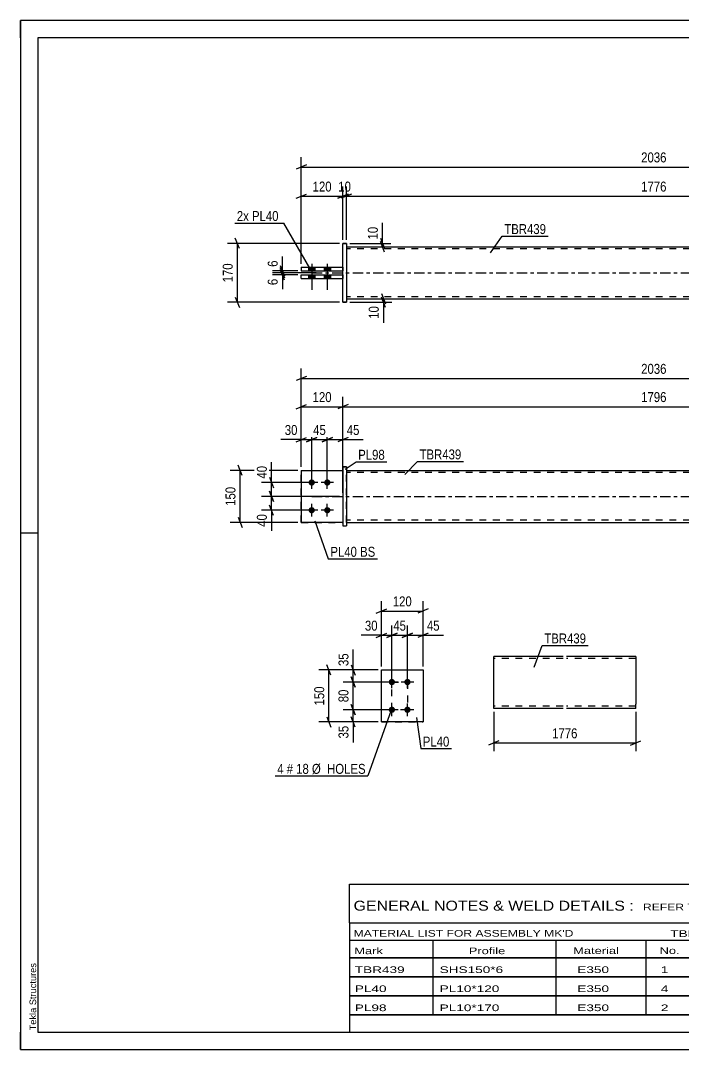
# Model space of a CAD drawing. Header units: millimetres. Extents: x 0 to 420, y 0 to 297.
# Drawn here: x 0 to 191.4, y 0 to 297 of the extents above; entities that cross this region are included whole.
import ezdxf

# ---------------------------------------------------------------- set-up
doc = ezdxf.new("R2010")
doc.units = ezdxf.units.MM
doc.linetypes.add('DXK_LINE_DOT2', pattern=[3.9198, 1.9599, -1.9599])
doc.linetypes.add('DXK_LINE_DOT3', pattern=[5.9187, 2.979, -0.9799, 0.9799, -0.9799])
doc.styles.add('Arial', font='ARIAL.TTF', dxfattribs={"height": 0.2})
doc.styles.add('Arial Narrow', font='ARIALN.TTF', dxfattribs={"height": 0.2})

# ---------------------------------------------------------------- blocks, each defined once
blk = doc.blocks.new('Unknown-580870514-1163')
at = {"color": 5, "linetype": 'Continuous'}
for p, q in [((420, 297), (0, 297)), ((0, 297), (0, 0)), ((0, 292), (0, 297)), ((415, 292), (5, 292)), ((5, 292), (5, 5)), ((5, 149), (0, 149)), ((0, 0), (0, 5)), ((5, 5), (415, 5)), ((0, 0), (420, 0))]:
    blk.add_line(p, q, dxfattribs=at)
at = {"color": 174, "linetype": 'Continuous', "style": 'Arial'}
blk.add_text('Tekla Structures', height=1.9102, rotation=90, dxfattribs=at).set_placement((4.5, 5.5))
blk = doc.blocks.new('Bolt-580870514-1794 - 1790')
at = {"linetype": 'Continuous'}
for points in [[(84.06, 164.55), (84.25, 164.53), (84.42, 164.48), (84.59, 164.38), (84.73, 164.26), (84.84, 164.1), (84.91, 163.93), (84.95, 163.75), (84.95, 163.56), (84.91, 163.38), (84.84, 163.2), (84.73, 163.05), (84.59, 162.93), (84.42, 162.83), (84.25, 162.77), (84.06, 162.75), (83.87, 162.77), (83.69, 162.83), (83.53, 162.93), (83.39, 163.05), (83.28, 163.2), (83.2, 163.38), (83.16, 163.56), (83.16, 163.75), (83.2, 163.93), (83.28, 164.1), (83.39, 164.26), (83.53, 164.38), (83.69, 164.48), (83.87, 164.53)], [(88.56, 164.55), (88.75, 164.53), (88.92, 164.48), (89.09, 164.38), (89.23, 164.26), (89.34, 164.1), (89.41, 163.93), (89.45, 163.75), (89.45, 163.56), (89.41, 163.38), (89.34, 163.2), (89.23, 163.05), (89.09, 162.93), (88.92, 162.83), (88.75, 162.77), (88.56, 162.75), (88.37, 162.77), (88.19, 162.83), (88.03, 162.93), (87.89, 163.05), (87.78, 163.2), (87.7, 163.38), (87.66, 163.56), (87.66, 163.75), (87.7, 163.93), (87.78, 164.1), (87.89, 164.26), (88.03, 164.38), (88.19, 164.48), (88.37, 164.53)], [(84.06, 156.55), (84.25, 156.53), (84.42, 156.48), (84.59, 156.38), (84.73, 156.26), (84.84, 156.1), (84.91, 155.93), (84.95, 155.75), (84.95, 155.56), (84.91, 155.38), (84.84, 155.2), (84.73, 155.05), (84.59, 154.93), (84.42, 154.83), (84.25, 154.77), (84.06, 154.75), (83.87, 154.77), (83.69, 154.83), (83.53, 154.93), (83.39, 155.05), (83.28, 155.2), (83.2, 155.38), (83.16, 155.56), (83.16, 155.75), (83.2, 155.93), (83.28, 156.1), (83.39, 156.26), (83.53, 156.38), (83.69, 156.48), (83.87, 156.53)], [(88.56, 156.55), (88.75, 156.53), (88.92, 156.48), (89.09, 156.38), (89.23, 156.26), (89.34, 156.1), (89.41, 155.93), (89.45, 155.75), (89.45, 155.56), (89.41, 155.38), (89.34, 155.2), (89.23, 155.05), (89.09, 154.93), (88.92, 154.83), (88.75, 154.77), (88.56, 154.75), (88.37, 154.77), (88.19, 154.83), (88.03, 154.93), (87.89, 155.05), (87.78, 155.2), (87.7, 155.38), (87.66, 155.56), (87.66, 155.75), (87.7, 155.93), (87.78, 156.1), (87.89, 156.26), (88.03, 156.38), (88.19, 156.48), (88.37, 156.53)]]:
    blk.add_hatch(color=1, dxfattribs=at).paths.add_polyline_path(points)
at = {"color": 1, "linetype": 'Continuous'}
for p, q in [((85.86, 163.65), (82.26, 163.65)), ((84.06, 161.85), (84.06, 165.45)), ((90.36, 163.65), (86.76, 163.65)), ((88.56, 161.85), (88.56, 165.45)), ((84.06, 153.85), (84.06, 157.45)), ((88.56, 153.85), (88.56, 157.45)), ((85.86, 155.65), (82.26, 155.65)), ((90.36, 155.65), (86.76, 155.65))]:
    blk.add_line(p, q, dxfattribs=at)
blk = doc.blocks.new('Part-580870514-1814 - 1790')
at = {"color": 7, "linetype": 'DXK_LINE_DOT2'}
for p, q in [((81.06, 167.15), (93.06, 167.15)), ((81.06, 167.15), (93.06, 167.15)), ((81.06, 152.15), (81.06, 167.15)), ((93.06, 167.15), (93.06, 167.15)), ((93.06, 167.15), (93.06, 152.15)), ((81.06, 152.15), (93.06, 152.15)), ((93.06, 152.15), (81.06, 152.15)), ((81.06, 152.15), (81.06, 152.15))]:
    blk.add_line(p, q, dxfattribs=at)
blk = doc.blocks.new('Part-580870514-1819 - 1790')
at = {"color": 2, "linetype": 'Continuous'}
for p, q in [((81.06, 167.15), (93.06, 167.15)), ((81.06, 167.15), (81.06, 152.15)), ((93.06, 152.15), (81.06, 152.15)), ((81.06, 152.15), (81.06, 152.15))]:
    blk.add_line(p, q, dxfattribs=at)
at = {"color": 7, "linetype": 'DXK_LINE_DOT2'}
for p, q in [((81.06, 167.15), (93.06, 167.15)), ((93.06, 167.15), (93.06, 167.15)), ((93.06, 167.15), (93.06, 152.15)), ((81.06, 152.15), (93.06, 152.15))]:
    blk.add_line(p, q, dxfattribs=at)
blk = doc.blocks.new('Part-580870514-1824 - 1790')
at = {"color": 2, "linetype": 'Continuous'}
for p, q in [((93.06, 168.15), (94.06, 168.15)), ((94.06, 168.15), (93.06, 168.15)), ((93.06, 168.15), (93.06, 151.15)), ((94.06, 168.15), (94.06, 151.15)), ((93.06, 151.15), (94.06, 151.15))]:
    blk.add_line(p, q, dxfattribs=at)
at = {"color": 7, "linetype": 'DXK_LINE_DOT2'}
for p, q in [((93.06, 168.15), (93.06, 168.15)), ((93.06, 168.15), (93.06, 168.15)), ((94.06, 168.15), (94.06, 168.15)), ((93.06, 151.15), (94.06, 151.15))]:
    blk.add_line(p, q, dxfattribs=at)
blk = doc.blocks.new('Part-580870514-1829 - 1790')
at = {"color": 2, "linetype": 'Continuous'}
for p, q in [((94.06, 167.15), (271.62, 167.15)), ((94.06, 152.15), (271.62, 152.15))]:
    blk.add_line(p, q, dxfattribs=at)
at = {"color": 7, "linetype": 'DXK_LINE_DOT2'}
for p, q in [((94.06, 152.15), (94.06, 167.15)), ((271.62, 166.55), (94.06, 166.55)), ((271.62, 167.15), (271.62, 152.15)), ((271.62, 152.75), (94.06, 152.75))]:
    blk.add_line(p, q, dxfattribs=at)
at = {"color": 7, "linetype": 'DXK_LINE_DOT3'}
blk.add_line((84.06, 159.65), (281.62, 159.65), dxfattribs=at)
blk = doc.blocks.new('Part-580870514-2096 - 2082')
at = {"color": 2, "linetype": 'Continuous'}
for p, q in [((94.06, 232.69), (93.06, 232.69)), ((93.06, 232.69), (94.06, 232.69)), ((93.06, 215.69), (93.06, 232.69)), ((94.06, 232.69), (94.06, 215.69)), ((94.06, 215.69), (93.06, 215.69))]:
    blk.add_line(p, q, dxfattribs=at)
at = {"color": 7, "linetype": 'DXK_LINE_DOT2'}
for p, q in [((93.06, 232.69), (93.06, 232.69)), ((93.06, 232.69), (93.06, 232.69)), ((94.06, 232.69), (94.06, 232.69)), ((94.06, 232.69), (94.06, 232.69)), ((93.06, 215.69), (94.06, 215.69)), ((93.06, 215.69), (93.06, 215.69))]:
    blk.add_line(p, q, dxfattribs=at)
blk = doc.blocks.new('Bolt-580870514-2089 - 2082')
at = {"linetype": 'Continuous'}
for points in [[(83.16, 224.79), (84.96, 224.79), (84.96, 225.79), (83.16, 225.79)], [(83.16, 224.79), (84.96, 224.79), (84.96, 225.79), (83.16, 225.79)], [(87.66, 224.79), (89.46, 224.79), (89.46, 225.79), (87.66, 225.79)], [(87.66, 224.79), (89.46, 224.79), (89.46, 225.79), (87.66, 225.79)], [(83.16, 222.59), (84.96, 222.59), (84.96, 223.59), (83.16, 223.59)], [(83.16, 222.59), (84.96, 222.59), (84.96, 223.59), (83.16, 223.59)], [(87.66, 222.59), (89.46, 222.59), (89.46, 223.59), (87.66, 223.59)], [(87.66, 222.59), (89.46, 222.59), (89.46, 223.59), (87.66, 223.59)]]:
    blk.add_hatch(color=1, dxfattribs=at).paths.add_polyline_path(points)
at = {"color": 1, "linetype": 'Continuous'}
for p, q in [((83.16, 225.79), (83.16, 224.79)), ((83.16, 225.79), (83.16, 224.79)), ((84.06, 226.79), (84.06, 219.29)), ((84.06, 226.79), (84.06, 219.29)), ((84.96, 225.79), (84.96, 224.79)), ((84.96, 225.79), (84.96, 224.79)), ((87.66, 225.79), (87.66, 224.79)), ((87.66, 225.79), (87.66, 224.79)), ((88.56, 226.79), (88.56, 219.29)), ((88.56, 226.79), (88.56, 219.29)), ((89.46, 225.79), (89.46, 224.79)), ((89.46, 225.79), (89.46, 224.79)), ((83.16, 223.59), (83.16, 222.59)), ((83.16, 223.59), (83.16, 222.59)), ((84.96, 223.59), (84.96, 222.59)), ((84.96, 223.59), (84.96, 222.59)), ((87.66, 223.59), (87.66, 222.59)), ((87.66, 223.59), (87.66, 222.59)), ((89.46, 223.59), (89.46, 222.59)), ((89.46, 223.59), (89.46, 222.59))]:
    blk.add_line(p, q, dxfattribs=at)
blk = doc.blocks.new('Part-580870514-2106 - 2082')
at = {"color": 2, "linetype": 'Continuous'}
for p, q in [((81.06, 225.79), (93.06, 225.79)), ((81.06, 225.79), (93.06, 225.79)), ((81.06, 225.79), (81.06, 224.79)), ((81.06, 224.79), (93.06, 224.79))]:
    blk.add_line(p, q, dxfattribs=at)
at = {"color": 7, "linetype": 'DXK_LINE_DOT2'}
for p, q in [((81.06, 225.79), (81.06, 225.79)), ((81.06, 225.79), (81.06, 225.79)), ((93.06, 225.79), (93.06, 224.79)), ((81.06, 224.79), (93.06, 224.79))]:
    blk.add_line(p, q, dxfattribs=at)
blk = doc.blocks.new('Part-580870514-2095 - 2082')
at = {"color": 2, "linetype": 'Continuous'}
for p, q in [((94.06, 231.69), (271.62, 231.69)), ((94.06, 216.69), (271.62, 216.69))]:
    blk.add_line(p, q, dxfattribs=at)
at = {"color": 7, "linetype": 'DXK_LINE_DOT2'}
for p, q in [((94.06, 231.69), (94.06, 216.69)), ((271.62, 231.69), (271.62, 216.69)), ((271.62, 231.09), (94.06, 231.09)), ((271.62, 217.29), (94.06, 217.29))]:
    blk.add_line(p, q, dxfattribs=at)
at = {"color": 7, "linetype": 'DXK_LINE_DOT3'}
blk.add_line((84.06, 224.19), (281.62, 224.19), dxfattribs=at)
blk = doc.blocks.new('Part-580870514-2101 - 2082')
at = {"color": 2, "linetype": 'Continuous'}
for p, q in [((81.06, 223.59), (93.06, 223.59)), ((81.06, 223.59), (93.06, 223.59)), ((81.06, 222.59), (81.06, 223.59)), ((81.06, 222.59), (93.06, 222.59))]:
    blk.add_line(p, q, dxfattribs=at)
at = {"color": 7, "linetype": 'DXK_LINE_DOT2'}
for p, q in [((81.06, 223.59), (81.06, 223.59)), ((81.06, 223.59), (81.06, 223.59)), ((93.06, 223.59), (93.06, 222.59)), ((81.06, 222.59), (93.06, 222.59))]:
    blk.add_line(p, q, dxfattribs=at)
blk = doc.blocks.new('Part-580870514-1458 - 1409')
at = {"color": 2, "linetype": 'Continuous'}
for p, q in [((104.2, 109.55), (116.2, 109.55)), ((104.2, 94.55), (104.2, 109.55)), ((116.2, 109.55), (116.2, 109.55)), ((116.2, 109.55), (116.2, 94.55)), ((116.2, 94.55), (104.2, 94.55)), ((104.2, 94.55), (104.2, 94.55))]:
    blk.add_line(p, q, dxfattribs=at)
at = {"color": 7, "linetype": 'DXK_LINE_DOT2'}
for p, q in [((104.2, 109.55), (116.2, 109.55)), ((104.2, 94.55), (116.2, 94.55)), ((104.2, 94.55), (104.2, 94.55))]:
    blk.add_line(p, q, dxfattribs=at)
blk = doc.blocks.new('Bolt-580870514-1443 - 1409')
at = {"linetype": 'Continuous'}
for points in [[(107.2, 105.15), (107.01, 105.17), (106.83, 105.22), (106.67, 105.32), (106.53, 105.44), (106.42, 105.6), (106.34, 105.77), (106.3, 105.95), (106.3, 106.14), (106.34, 106.32), (106.42, 106.5), (106.53, 106.65), (106.67, 106.77), (106.83, 106.87), (107.01, 106.93), (107.2, 106.95), (107.39, 106.93), (107.57, 106.87), (107.73, 106.77), (107.87, 106.65), (107.98, 106.5), (108.06, 106.32), (108.1, 106.14), (108.1, 105.95), (108.06, 105.77), (107.98, 105.6), (107.87, 105.44), (107.73, 105.32), (107.57, 105.22), (107.39, 105.17)], [(111.7, 105.15), (111.51, 105.17), (111.33, 105.22), (111.17, 105.32), (111.03, 105.44), (110.92, 105.6), (110.84, 105.77), (110.8, 105.95), (110.8, 106.14), (110.84, 106.32), (110.92, 106.5), (111.03, 106.65), (111.17, 106.77), (111.33, 106.87), (111.51, 106.93), (111.7, 106.95), (111.89, 106.93), (112.07, 106.87), (112.23, 106.77), (112.37, 106.65), (112.48, 106.5), (112.56, 106.32), (112.6, 106.14), (112.6, 105.95), (112.56, 105.77), (112.48, 105.6), (112.37, 105.44), (112.23, 105.32), (112.07, 105.22), (111.89, 105.17)], [(107.2, 97.15), (107.01, 97.17), (106.83, 97.22), (106.67, 97.32), (106.53, 97.44), (106.42, 97.6), (106.34, 97.77), (106.3, 97.95), (106.3, 98.14), (106.34, 98.32), (106.42, 98.5), (106.53, 98.65), (106.67, 98.77), (106.83, 98.87), (107.01, 98.93), (107.2, 98.95), (107.39, 98.93), (107.57, 98.87), (107.73, 98.77), (107.87, 98.65), (107.98, 98.5), (108.06, 98.32), (108.1, 98.14), (108.1, 97.95), (108.06, 97.77), (107.98, 97.6), (107.87, 97.44), (107.73, 97.32), (107.57, 97.22), (107.39, 97.17)], [(111.7, 97.15), (111.51, 97.17), (111.33, 97.22), (111.17, 97.32), (111.03, 97.44), (110.92, 97.6), (110.84, 97.77), (110.8, 97.95), (110.8, 98.14), (110.84, 98.32), (110.92, 98.5), (111.03, 98.65), (111.17, 98.77), (111.33, 98.87), (111.51, 98.93), (111.7, 98.95), (111.89, 98.93), (112.07, 98.87), (112.23, 98.77), (112.37, 98.65), (112.48, 98.5), (112.56, 98.32), (112.6, 98.14), (112.6, 97.95), (112.56, 97.77), (112.48, 97.6), (112.37, 97.44), (112.23, 97.32), (112.07, 97.22), (111.89, 97.17)]]:
    blk.add_hatch(color=1, dxfattribs=at).paths.add_polyline_path(points)
at = {"color": 1, "linetype": 'Continuous'}
for p, q in [((107.2, 104.25), (107.2, 107.85)), ((111.7, 104.25), (111.7, 107.85)), ((109, 106.05), (105.4, 106.05)), ((113.5, 106.05), (109.9, 106.05)), ((109, 98.05), (105.4, 98.05)), ((107.2, 96.25), (107.2, 99.85)), ((113.5, 98.05), (109.9, 98.05)), ((111.7, 96.25), (111.7, 99.85))]:
    blk.add_line(p, q, dxfattribs=at)
blk = doc.blocks.new('Part-580870514-1274 - 1255')
at = {"color": 2, "linetype": 'Continuous'}
for p, q in [((156.62, 113.46), (136.62, 113.46)), ((136.62, 98.55), (136.62, 113.46)), ((177.62, 113.46), (157.62, 113.46)), ((177.62, 113.46), (177.62, 99.66)), ((136.62, 98.46), (136.62, 98.55)), ((156.62, 98.46), (136.62, 98.46)), ((177.62, 98.46), (157.62, 98.46)), ((177.62, 98.46), (177.62, 99.66))]:
    blk.add_line(p, q, dxfattribs=at)
at = {"color": 7, "linetype": 'DXK_LINE_DOT2'}
for p, q in [((156.62, 112.86), (136.62, 112.86)), ((177.62, 112.86), (157.62, 112.86)), ((177.62, 112.86), (177.62, 112.81)), ((177.62, 112.81), (177.62, 112.86)), ((177.62, 112.72), (177.62, 112.81)), ((177.62, 112.81), (177.62, 112.72)), ((136.62, 99.06), (136.62, 99.1)), ((156.62, 99.06), (136.62, 99.06)), ((177.62, 99.06), (157.62, 99.06)), ((177.62, 99.1), (177.62, 99.43)), ((177.62, 99.06), (177.62, 99.1))]:
    blk.add_line(p, q, dxfattribs=at)
blk = doc.blocks.new('Rectangle-580870514-1567 - 1409')
at = {"color": 1, "linetype": 'DXK_LINE_DOT2'}
blk.add_lwpolyline([(107.2, 106.05), (111.7, 106.05), (111.7, 98.05), (107.2, 98.05), (107.2, 106.05)], close=True, dxfattribs=at)
blk = doc.blocks.new('StraightDimension-580870514-2042 - 1790')
at = {"color": 7, "linetype": 'Continuous'}
for p, q in [((71.84, 161.15), (73.04, 158.15)), ((92.06, 159.65), (69.59, 159.65)), ((72.44, 155.65), (72.44, 159.65)), ((83.06, 155.65), (69.59, 155.65)), ((73.04, 154.15), (71.84, 157.15))]:
    blk.add_line(p, q, dxfattribs=at)
at = {"color": 0}
blk.add_wipeout([(71.69, 155.13), (67.49, 155.13), (67.49, 150.27), (71.69, 150.27)], dxfattribs=at)
at = {"color": 7, "linetype": 'Continuous'}
blk.add_line((72.44, 155.65), (72.44, 149.75), dxfattribs=at)
blk.add_line((72.44, 155.65), (72.44, 149.75), dxfattribs=at)
at = {"color": 3, "style": 'Arial Narrow'}
blk.add_text('40', height=2.863, rotation=90.0002, dxfattribs=at).set_placement((71.09, 150.87))
blk = doc.blocks.new('StraightDimension-580870514-1996 - 1790')
at = {"color": 7, "linetype": 'Continuous'}
for p, q in [((81.06, 168.15), (81.06, 178.88)), ((84.06, 164.65), (84.06, 178.88)), ((79.56, 175.43), (82.56, 176.63)), ((81.06, 176.03), (84.06, 176.03)), ((85.56, 176.63), (82.56, 175.43))]:
    blk.add_line(p, q, dxfattribs=at)
at = {"color": 0}
blk.add_wipeout([(80.53, 176.78), (80.53, 180.98), (75.68, 180.98), (75.68, 176.78)], dxfattribs=at)
at = {"color": 7, "linetype": 'Continuous'}
blk.add_line((81.06, 176.03), (75.15, 176.03), dxfattribs=at)
blk.add_line((81.06, 176.03), (75.15, 176.03), dxfattribs=at)
at = {"color": 3, "style": 'Arial Narrow'}
blk.add_text('30', height=2.863, dxfattribs=at).set_placement((76.28, 177.38))
blk = doc.blocks.new('StraightDimension-580870514-1878 - 1790')
at = {"color": 7, "linetype": 'Continuous'}
for p, q in [((81.06, 168.15), (81.06, 196.53)), ((284.62, 168.15), (284.62, 196.53)), ((82.56, 194.28), (79.56, 193.08)), ((81.06, 193.68), (284.62, 193.68)), ((283.12, 193.08), (286.12, 194.28))]:
    blk.add_line(p, q, dxfattribs=at)
at = {"color": 0}
blk.add_wipeout([(187.1, 194.43), (187.1, 198.63), (178.58, 198.63), (178.58, 194.43)], dxfattribs=at)
at = {"color": 3, "style": 'Arial Narrow'}
blk.add_text('2036', height=2.863, dxfattribs=at).set_placement((179.18, 195.03))
blk = doc.blocks.new('StraightDimension-580870514-1936 - 1790')
at = {"color": 7, "linetype": 'Continuous'}
for p, q in [((93.06, 160.65), (93.06, 188.38)), ((272.62, 168.15), (272.62, 188.38)), ((94.56, 186.13), (91.56, 184.93)), ((93.06, 185.53), (272.62, 185.53)), ((271.12, 184.93), (274.12, 186.13))]:
    blk.add_line(p, q, dxfattribs=at)
at = {"color": 0}
blk.add_wipeout([(187.1, 186.28), (187.1, 190.48), (178.58, 190.48), (178.58, 186.28)], dxfattribs=at)
at = {"color": 3, "style": 'Arial Narrow'}
blk.add_text('1796', height=2.863, dxfattribs=at).set_placement((179.18, 186.88))
blk = doc.blocks.new('StraightDimension-580870514-1951 - 1790')
at = {"color": 7, "linetype": 'Continuous'}
for p, q in [((81.06, 168.15), (81.06, 188.38)), ((93.06, 160.65), (93.06, 188.38)), ((79.56, 184.93), (82.56, 186.13)), ((81.06, 185.53), (93.06, 185.53)), ((94.56, 186.13), (91.56, 184.93))]:
    blk.add_line(p, q, dxfattribs=at)
at = {"color": 0}
blk.add_wipeout([(90.4, 186.28), (90.4, 190.48), (83.72, 190.48), (83.72, 186.28)], dxfattribs=at)
at = {"color": 3, "style": 'Arial Narrow'}
blk.add_text('120', height=2.863, dxfattribs=at).set_placement((84.32, 186.88))
blk = doc.blocks.new('StraightDimension-580870514-1967 - 1790')
at = {"color": 7, "linetype": 'Continuous'}
for p, q in [((88.56, 164.65), (88.56, 178.88)), ((93.06, 168.15), (93.06, 178.88)), ((87.06, 175.43), (90.06, 176.63)), ((88.56, 176.03), (93.06, 176.03)), ((94.56, 176.63), (91.56, 175.43))]:
    blk.add_line(p, q, dxfattribs=at)
at = {"color": 0}
blk.add_wipeout([(98.44, 176.78), (98.44, 180.98), (93.58, 180.98), (93.58, 176.78)], dxfattribs=at)
at = {"color": 7, "linetype": 'Continuous'}
blk.add_line((93.06, 176.03), (98.96, 176.03), dxfattribs=at)
blk.add_line((93.06, 176.03), (98.96, 176.03), dxfattribs=at)
at = {"color": 3, "style": 'Arial Narrow'}
blk.add_text('45', height=2.863, dxfattribs=at).set_placement((94.18, 177.38))
blk = doc.blocks.new('StraightDimension-580870514-1983 - 1790')
at = {"color": 7, "linetype": 'Continuous'}
for p, q in [((84.06, 164.65), (84.06, 178.88)), ((88.56, 164.65), (88.56, 178.88)), ((82.56, 175.43), (85.56, 176.63)), ((84.06, 176.03), (88.56, 176.03)), ((90.06, 176.63), (87.06, 175.43))]:
    blk.add_line(p, q, dxfattribs=at)
at = {"color": 0}
blk.add_wipeout([(88.74, 176.78), (88.74, 180.98), (83.88, 180.98), (83.88, 176.78)], dxfattribs=at)
at = {"color": 3, "style": 'Arial Narrow'}
blk.add_text('45', height=2.863, dxfattribs=at).set_placement((84.48, 177.38))
blk = doc.blocks.new('StraightDimension-580870514-2013 - 1790')
at = {"color": 7, "linetype": 'Continuous'}
for p, q in [((80.06, 167.15), (60.53, 167.15)), ((63.98, 165.65), (62.78, 168.65)), ((63.38, 152.15), (63.38, 167.15)), ((80.06, 152.15), (60.53, 152.15)), ((62.78, 153.65), (63.98, 150.65))]:
    blk.add_line(p, q, dxfattribs=at)
at = {"color": 0}
blk.add_wipeout([(62.63, 163), (58.43, 163), (58.43, 156.31), (62.63, 156.31)], dxfattribs=at)
at = {"color": 3, "style": 'Arial Narrow'}
blk.add_text('150', height=2.863, rotation=90.0002, dxfattribs=at).set_placement((62.03, 156.91))
blk = doc.blocks.new('StraightDimension-580870514-2033 - 1790')
at = {"color": 7, "linetype": 'Continuous'}
for p, q in [((83.06, 163.65), (69.59, 163.65)), ((71.84, 165.15), (73.04, 162.15)), ((72.44, 159.65), (72.44, 163.65)), ((73.04, 158.15), (71.84, 161.15)), ((92.06, 159.65), (69.59, 159.65))]:
    blk.add_line(p, q, dxfattribs=at)
at = {"color": 0}
blk.add_wipeout([(71.69, 169.04), (67.49, 169.04), (67.49, 164.18), (71.69, 164.18)], dxfattribs=at)
at = {"color": 7, "linetype": 'Continuous'}
blk.add_line((72.44, 163.65), (72.44, 169.56), dxfattribs=at)
blk.add_line((72.44, 163.65), (72.44, 169.56), dxfattribs=at)
at = {"color": 3, "style": 'Arial Narrow'}
blk.add_text('40', height=2.863, rotation=90.0002, dxfattribs=at).set_placement((71.09, 164.78))
blk = doc.blocks.new('StraightDimension-580870514-2153 - 2082')
at = {"color": 7, "linetype": 'Continuous'}
for p, q in [((91.56, 245.7), (94.56, 246.9)), ((95.56, 246.9), (92.56, 245.7)), ((93.06, 233.69), (93.06, 249.15)), ((94.06, 233.69), (94.06, 249.15)), ((93.06, 246.3), (94.06, 246.3))]:
    blk.add_line(p, q, dxfattribs=at)
at = {"color": 0}
blk.add_wipeout([(95.99, 247.05), (95.99, 251.25), (91.13, 251.25), (91.13, 247.05)], dxfattribs=at)
at = {"color": 3, "style": 'Arial Narrow'}
blk.add_text('10', height=2.863, dxfattribs=at).set_placement((91.73, 247.65))
blk = doc.blocks.new('StraightDimension-580870514-2142 - 2082')
at = {"color": 7, "linetype": 'Continuous'}
for p, q in [((81.06, 226.79), (81.06, 257.56)), ((284.62, 226.79), (284.62, 257.56)), ((82.56, 255.31), (79.56, 254.11)), ((81.06, 254.71), (284.62, 254.71)), ((283.12, 254.11), (286.12, 255.31))]:
    blk.add_line(p, q, dxfattribs=at)
at = {"color": 0}
blk.add_wipeout([(187.1, 255.46), (187.1, 259.66), (178.58, 259.66), (178.58, 255.46)], dxfattribs=at)
at = {"color": 3, "style": 'Arial Narrow'}
blk.add_text('2036', height=2.863, dxfattribs=at).set_placement((179.18, 256.06))
blk = doc.blocks.new('StraightDimension-580870514-2183 - 2082')
at = {"color": 7, "linetype": 'Continuous'}
for p, q in [((79.56, 245.7), (82.56, 246.9)), ((81.06, 226.79), (81.06, 249.15)), ((94.56, 246.9), (91.56, 245.7)), ((93.06, 233.69), (93.06, 249.15)), ((81.06, 246.3), (93.06, 246.3))]:
    blk.add_line(p, q, dxfattribs=at)
at = {"color": 0}
blk.add_wipeout([(90.4, 247.05), (90.4, 251.25), (83.72, 251.25), (83.72, 247.05)], dxfattribs=at)
at = {"color": 3, "style": 'Arial Narrow'}
blk.add_text('120', height=2.863, dxfattribs=at).set_placement((84.32, 247.65))
blk = doc.blocks.new('StraightDimension-580870514-2163 - 2082')
at = {"color": 7, "linetype": 'Continuous'}
for p, q in [((95.56, 246.9), (92.56, 245.7)), ((94.06, 233.69), (94.06, 249.15)), ((270.12, 245.7), (273.12, 246.9)), ((271.62, 233.69), (271.62, 249.15)), ((94.06, 246.3), (271.62, 246.3))]:
    blk.add_line(p, q, dxfattribs=at)
at = {"color": 0}
blk.add_wipeout([(187.1, 247.05), (187.1, 251.25), (178.58, 251.25), (178.58, 247.05)], dxfattribs=at)
at = {"color": 3, "style": 'Arial Narrow'}
blk.add_text('1776', height=2.863, dxfattribs=at).set_placement((179.18, 247.65))
blk = doc.blocks.new('StraightDimension-580870514-2204 - 2082')
at = {"color": 7, "linetype": 'Continuous'}
for p, q in [((104.16, 218.19), (105.36, 215.19)), ((105.36, 214.19), (104.16, 217.19)), ((95.06, 216.69), (107.16, 216.69)), ((95.06, 215.69), (107.16, 215.69)), ((104.76, 215.69), (104.76, 216.69))]:
    blk.add_line(p, q, dxfattribs=at)
at = {"color": 0}
blk.add_wipeout([(104.01, 215.16), (99.81, 215.16), (99.81, 210.31), (104.01, 210.31)], dxfattribs=at)
at = {"color": 7, "linetype": 'Continuous'}
blk.add_line((104.76, 215.69), (104.76, 209.78), dxfattribs=at)
blk.add_line((104.76, 215.69), (104.76, 209.78), dxfattribs=at)
at = {"color": 3, "style": 'Arial Narrow'}
blk.add_text('10', height=2.863, rotation=90.0002, dxfattribs=at).set_placement((103.41, 210.91))
blk = doc.blocks.new('StraightDimension-580870514-2214 - 2082')
at = {"color": 7, "linetype": 'Continuous'}
for p, q in [((95.06, 232.69), (106.88, 232.69)), ((95.06, 231.69), (106.88, 231.69)), ((103.88, 234.19), (105.08, 231.19)), ((105.08, 230.19), (103.88, 233.19)), ((104.48, 231.69), (104.48, 232.69))]:
    blk.add_line(p, q, dxfattribs=at)
at = {"color": 0}
blk.add_wipeout([(103.73, 238.07), (99.53, 238.07), (99.53, 233.21), (103.73, 233.21)], dxfattribs=at)
at = {"color": 7, "linetype": 'Continuous'}
blk.add_line((104.48, 232.69), (104.48, 238.59), dxfattribs=at)
blk.add_line((104.48, 232.69), (104.48, 238.59), dxfattribs=at)
at = {"color": 3, "style": 'Arial Narrow'}
blk.add_text('10', height=2.863, rotation=90.0002, dxfattribs=at).set_placement((103.13, 233.81))
blk = doc.blocks.new('StraightDimension-580870514-2243 - 2082')
at = {"color": 7, "linetype": 'Continuous'}
for p, q in [((92.06, 232.69), (59.74, 232.69)), ((63.19, 231.19), (61.99, 234.19)), ((62.59, 215.69), (62.59, 232.69)), ((61.99, 217.19), (63.19, 214.19)), ((92.06, 215.69), (59.74, 215.69))]:
    blk.add_line(p, q, dxfattribs=at)
at = {"color": 0}
blk.add_wipeout([(61.84, 227.53), (57.64, 227.53), (57.64, 220.84), (61.84, 220.84)], dxfattribs=at)
at = {"color": 3, "style": 'Arial Narrow'}
blk.add_text('170', height=2.863, rotation=90.0002, dxfattribs=at).set_placement((61.24, 221.44))
blk = doc.blocks.new('StraightDimension-580870514-2254 - 2082')
at = {"color": 7, "linetype": 'Continuous'}
for p, q in [((74.98, 226.29), (76.18, 223.29)), ((80.06, 224.79), (72.73, 224.79)), ((85.31, 224.19), (72.73, 224.19)), ((76.18, 222.69), (74.98, 225.69)), ((75.58, 224.19), (75.58, 224.79))]:
    blk.add_line(p, q, dxfattribs=at)
at = {"color": 0}
blk.add_wipeout([(74.83, 228.34), (70.63, 228.34), (70.63, 225.31), (74.83, 225.31)], dxfattribs=at)
at = {"color": 7, "linetype": 'Continuous'}
blk.add_line((75.58, 224.79), (75.58, 228.87), dxfattribs=at)
blk.add_line((75.58, 224.79), (75.58, 228.87), dxfattribs=at)
at = {"color": 3, "style": 'Arial Narrow'}
blk.add_text('6', height=2.86, rotation=90.0002, dxfattribs=at).set_placement((74.23, 225.91))
blk = doc.blocks.new('StraightDimension-580870514-2264 - 2082')
at = {"color": 7, "linetype": 'Continuous'}
for p, q in [((85.31, 224.19), (72.73, 224.19)), ((80.06, 223.59), (72.73, 223.59)), ((74.98, 225.69), (76.18, 222.69)), ((76.18, 222.09), (74.98, 225.09)), ((75.58, 223.59), (75.58, 224.19))]:
    blk.add_line(p, q, dxfattribs=at)
at = {"color": 0}
blk.add_wipeout([(74.83, 223.06), (70.63, 223.06), (70.63, 220.03), (74.83, 220.03)], dxfattribs=at)
at = {"color": 7, "linetype": 'Continuous'}
blk.add_line((75.58, 223.59), (75.58, 219.51), dxfattribs=at)
blk.add_line((75.58, 223.59), (75.58, 219.51), dxfattribs=at)
at = {"color": 3, "style": 'Arial Narrow'}
blk.add_text('6', height=2.86, rotation=90.0002, dxfattribs=at).set_placement((74.23, 220.63))
blk = doc.blocks.new('StraightDimension-580870514-1490 - 1409')
at = {"color": 7, "linetype": 'Continuous'}
for p, q in [((107.2, 107.05), (107.2, 122.4)), ((111.7, 107.05), (111.7, 122.4)), ((105.7, 118.95), (108.7, 120.15)), ((107.2, 119.55), (111.7, 119.55)), ((113.2, 120.15), (110.2, 118.95))]:
    blk.add_line(p, q, dxfattribs=at)
at = {"color": 0}
blk.add_wipeout([(111.88, 120.3), (111.88, 124.5), (107.02, 124.5), (107.02, 120.3)], dxfattribs=at)
at = {"color": 3, "style": 'Arial Narrow'}
blk.add_text('45', height=2.863, dxfattribs=at).set_placement((107.62, 120.9))
blk = doc.blocks.new('StraightDimension-580870514-1514 - 1409')
at = {"color": 7, "linetype": 'Continuous'}
for p, q in [((89.61, 108.05), (88.41, 111.05)), ((103.2, 109.55), (86.16, 109.55)), ((89.01, 94.55), (89.01, 109.55)), ((88.41, 96.05), (89.61, 93.05)), ((103.2, 94.55), (86.16, 94.55))]:
    blk.add_line(p, q, dxfattribs=at)
at = {"color": 0}
blk.add_wipeout([(88.26, 105.39), (84.06, 105.39), (84.06, 98.7), (88.26, 98.7)], dxfattribs=at)
at = {"color": 3, "style": 'Arial Narrow'}
blk.add_text('150', height=2.863, rotation=90.0002, dxfattribs=at).set_placement((87.66, 99.3))
blk = doc.blocks.new('StraightDimension-580870514-1460 - 1409')
at = {"color": 7, "linetype": 'Continuous'}
for p, q in [((104.2, 110.55), (104.2, 129.4)), ((116.2, 110.55), (116.2, 129.4)), ((102.7, 125.95), (105.7, 127.15)), ((104.2, 126.55), (116.2, 126.55)), ((117.7, 127.15), (114.7, 125.95))]:
    blk.add_line(p, q, dxfattribs=at)
at = {"color": 0}
blk.add_wipeout([(113.54, 127.3), (113.54, 131.5), (106.86, 131.5), (106.86, 127.3)], dxfattribs=at)
at = {"color": 3, "style": 'Arial Narrow'}
blk.add_text('120', height=2.863, dxfattribs=at).set_placement((107.46, 127.9))
blk = doc.blocks.new('StraightDimension-580870514-1477 - 1409')
at = {"color": 7, "linetype": 'Continuous'}
for p, q in [((111.7, 107.05), (111.7, 122.4)), ((116.2, 110.55), (116.2, 122.4)), ((110.2, 118.95), (113.2, 120.15)), ((111.7, 119.55), (116.2, 119.55)), ((117.7, 120.15), (114.7, 118.95))]:
    blk.add_line(p, q, dxfattribs=at)
at = {"color": 0}
blk.add_wipeout([(121.58, 120.3), (121.58, 124.5), (116.72, 124.5), (116.72, 120.3)], dxfattribs=at)
at = {"color": 7, "linetype": 'Continuous'}
blk.add_line((116.2, 119.55), (122.11, 119.55), dxfattribs=at)
blk.add_line((116.2, 119.55), (122.11, 119.55), dxfattribs=at)
at = {"color": 3, "style": 'Arial Narrow'}
blk.add_text('45', height=2.863, dxfattribs=at).set_placement((117.32, 120.9))
blk = doc.blocks.new('StraightDimension-580870514-1500 - 1409')
at = {"color": 7, "linetype": 'Continuous'}
for p, q in [((104.2, 110.55), (104.2, 122.4)), ((107.2, 107.05), (107.2, 122.4)), ((102.7, 118.95), (105.7, 120.15)), ((104.2, 119.55), (107.2, 119.55)), ((108.7, 120.15), (105.7, 118.95))]:
    blk.add_line(p, q, dxfattribs=at)
at = {"color": 0}
blk.add_wipeout([(103.67, 120.3), (103.67, 124.5), (98.82, 124.5), (98.82, 120.3)], dxfattribs=at)
at = {"color": 7, "linetype": 'Continuous'}
blk.add_line((104.2, 119.55), (98.29, 119.55), dxfattribs=at)
blk.add_line((104.2, 119.55), (98.29, 119.55), dxfattribs=at)
at = {"color": 3, "style": 'Arial Narrow'}
blk.add_text('30', height=2.863, dxfattribs=at).set_placement((99.42, 120.9))
blk = doc.blocks.new('StraightDimension-580870514-1531 - 1409')
at = {"color": 7, "linetype": 'Continuous'}
for p, q in [((106.2, 98.05), (93.16, 98.05)), ((95.41, 99.55), (96.61, 96.55)), ((96.01, 94.55), (96.01, 98.05)), ((96.61, 93.05), (95.41, 96.05)), ((103.2, 94.55), (93.16, 94.55))]:
    blk.add_line(p, q, dxfattribs=at)
at = {"color": 0}
blk.add_wipeout([(95.26, 94.02), (91.06, 94.02), (91.06, 89.17), (95.26, 89.17)], dxfattribs=at)
at = {"color": 7, "linetype": 'Continuous'}
blk.add_line((96.01, 94.55), (96.01, 88.64), dxfattribs=at)
blk.add_line((96.01, 94.55), (96.01, 88.64), dxfattribs=at)
at = {"color": 3, "style": 'Arial Narrow'}
blk.add_text('35', height=2.863, rotation=90.0002, dxfattribs=at).set_placement((94.66, 89.77))
blk = doc.blocks.new('StraightDimension-580870514-1544 - 1409')
at = {"color": 7, "linetype": 'Continuous'}
for p, q in [((95.41, 107.55), (96.61, 104.55)), ((106.2, 106.05), (93.16, 106.05)), ((96.01, 98.05), (96.01, 106.05)), ((106.2, 98.05), (93.16, 98.05)), ((96.61, 96.55), (95.41, 99.55))]:
    blk.add_line(p, q, dxfattribs=at)
at = {"color": 0}
blk.add_wipeout([(95.26, 104.47), (91.06, 104.47), (91.06, 99.62), (95.26, 99.62)], dxfattribs=at)
at = {"color": 3, "style": 'Arial Narrow'}
blk.add_text('80', height=2.863, rotation=90.0002, dxfattribs=at).set_placement((94.66, 100.22))
blk = doc.blocks.new('StraightDimension-580870514-1554 - 1409')
at = {"color": 7, "linetype": 'Continuous'}
for p, q in [((95.41, 111.05), (96.61, 108.05)), ((103.2, 109.55), (93.16, 109.55)), ((96.61, 104.55), (95.41, 107.55)), ((96.01, 106.05), (96.01, 109.55)), ((106.2, 106.05), (93.16, 106.05))]:
    blk.add_line(p, q, dxfattribs=at)
at = {"color": 0}
blk.add_wipeout([(95.26, 114.93), (91.06, 114.93), (91.06, 110.07), (95.26, 110.07)], dxfattribs=at)
at = {"color": 7, "linetype": 'Continuous'}
blk.add_line((96.01, 109.55), (96.01, 115.45), dxfattribs=at)
blk.add_line((96.01, 109.55), (96.01, 115.45), dxfattribs=at)
at = {"color": 3, "style": 'Arial Narrow'}
blk.add_text('35', height=2.863, rotation=90.0002, dxfattribs=at).set_placement((94.66, 110.67))
blk = doc.blocks.new('StraightDimension-580870514-1352 - 1255')
at = {"color": 7, "linetype": 'Continuous'}
for p, q in [((136.62, 97.46), (136.62, 86.06)), ((177.62, 97.46), (177.62, 86.06)), ((138.12, 89.06), (135.12, 87.86)), ((136.62, 88.46), (177.62, 88.46)), ((176.12, 87.86), (179.12, 89.06))]:
    blk.add_line(p, q, dxfattribs=at)
at = {"color": 0}
blk.add_wipeout([(161.38, 89.21), (161.38, 93.41), (152.87, 93.41), (152.87, 89.21)], dxfattribs=at)
at = {"color": 3, "style": 'Arial Narrow'}
blk.add_text('1776', height=2.863, dxfattribs=at).set_placement((153.47, 89.81))
blk = doc.blocks.new('Unknown-580870514-3646')
at = {"color": 7, "linetype": 'Continuous'}
for p, q in [((95, 47.75), (255, 47.75)), ((95, 36.5), (95, 47.75)), ((255, 47.75), (255, 36.5)), ((95, 36.5), (255, 36.5)), ((95, 36.5), (95, 31.5)), ((255, 36.5), (255, 31.5)), ((95, 31.5), (255, 31.5)), ((95, 31.5), (95, 26.5)), ((119, 31.5), (119, 26.5)), ((154.5, 31.5), (154.5, 26.5)), ((180.5, 31.5), (180.5, 26.5)), ((193.5, 31.5), (193.5, 26.5)), ((211, 31.5), (211, 26.5)), ((233, 31.5), (233, 26.5)), ((255, 31.5), (255, 26.5)), ((95, 26.5), (255, 26.5)), ((95, 26.45), (95, 21.05)), ((95, 26.45), (255, 26.45)), ((119, 26.5), (119, 21)), ((154.5, 26.5), (154.5, 21)), ((180.5, 26.5), (180.5, 21)), ((193.5, 26.5), (193.5, 21)), ((211, 26.5), (211, 21)), ((233, 26.5), (233, 21)), ((255, 26.45), (255, 21.05)), ((95, 21.05), (255, 21.05)), ((95, 20.95), (95, 15.55)), ((95, 20.95), (255, 20.95)), ((119, 21), (119, 15.5)), ((154.5, 21), (154.5, 15.5)), ((180.5, 21), (180.5, 15.5)), ((193.5, 21), (193.5, 15.5)), ((211, 21), (211, 15.5)), ((233, 21), (233, 15.5)), ((255, 20.95), (255, 15.55)), ((95, 15.55), (255, 15.55)), ((95, 15.45), (95, 10.05)), ((95, 15.45), (255, 15.45)), ((119, 15.5), (119, 10)), ((154.5, 15.5), (154.5, 10)), ((180.5, 15.5), (180.5, 10)), ((193.5, 15.5), (193.5, 10)), ((211, 15.5), (211, 10)), ((233, 15.5), (233, 10)), ((255, 15.45), (255, 10.05)), ((95, 10.05), (255, 10.05)), ((95, 10), (255, 10)), ((95, 10), (95, 5)), ((211, 10), (211, 5)), ((233, 10), (233, 5)), ((255, 10), (255, 5)), ((95, 5), (255, 5))]:
    blk.add_line(p, q, dxfattribs=at)
at = {"color": 7, "style": 'Arial Narrow'}
for s, height, width, p in [('GENERAL NOTES & WELD DETAILS :', 2.8633, 1.4, (96.15, 40.06)), ('REFER TYP DRAWING TYP-01', 1.9089, 1.6, (179.7, 40.16)), ("MATERIAL LIST FOR ASSEMBLY MK'D", 1.9089, 1.6, (96.15, 32.56)), ('TBR439', 1.909, 1.794707, (187.59, 32.47)), ('1', 1.91, 1.794707, (217.08, 32.56)), ('No. Required', 1.9089, 1.6, (226.41, 32.56)), ('Mark', 1.909, 1.7, (96.34, 27.5)), ('Profile', 1.909, 1.7, (129.41, 27.5)), ('Material', 1.909, 1.7, (159.54, 27.56)), ('No.', 1.909, 1.7, (184.5, 27.56)), ('Length', 1.909, 1.7, (195, 27.56)), ('Area', 1.909, 1.7, (217.5, 27.56)), ('Weight', 1.909, 1.7, (237, 27.56))]:
    blk.add_text(s, height=height, dxfattribs=dict(at, width=width)).set_placement(p)
at = {"color": 7, "linetype": 'Continuous', "style": 'Arial Narrow'}
for s, height, width, p in [('TBR439', 1.909, 1.794707, (96.5, 22.06)), ('SHS150*6', 1.909, 1.794707, (121, 22.06)), ('E350', 1.909, 1.794707, (160.74, 22.06)), ('1', 1.91, 1.794707, (184.86, 22.06)), ('1776', 1.909, 1.794707, (197.58, 22.06)), ('1.1', 1.909, 1.794707, (221.32, 22.06)), ('48.2', 1.909, 1.794707, (240.14, 22.06)), ('PL40', 1.909, 1.794707, (96.5, 16.56)), ('PL10*120', 1.909, 1.794707, (121, 16.56)), ('E350', 1.909, 1.794707, (160.74, 16.56)), ('4', 1.91, 1.794707, (184.86, 16.56)), ('150', 1.909, 1.794707, (199.77, 16.56)), ('0.0', 1.909, 1.794707, (221.32, 16.56)), ('5.7', 1.909, 1.794707, (242.33, 16.56)), ('PL98', 1.909, 1.794707, (96.5, 11.06)), ('PL10*170', 1.909, 1.794707, (121, 11.06)), ('E350', 1.909, 1.794707, (160.74, 11.06)), ('2', 1.91, 1.794707, (184.86, 11.06)), ('170', 1.909, 1.794707, (199.77, 11.06)), ('0.1', 1.909, 1.794707, (221.32, 11.06)), ('4.5', 1.909, 1.794707, (242.33, 11.06)), ('Total', 1.909, 1.7, (197.33, 6.5)), ('1.4', 1.909, 1.794707, (220.83, 6.5)), ('58.4', 1.909, 1.794707, (240.14, 6.5))]:
    blk.add_text(s, height=height, dxfattribs=dict(at, width=width)).set_placement(p)
blk = doc.blocks.new('Mark-580870514-1820 - 1790')
at = {"color": 0}
blk.add_wipeout([(105.15, 170.23), (105.15, 173.23), (97.48, 173.23), (97.48, 170.23)], dxfattribs=at)
blk.add_wipeout([(105.15, 170.23), (105.15, 173.23), (97.48, 173.23), (97.48, 170.23)], dxfattribs=at)
at = {"color": 30, "linetype": 'Continuous'}
for p, q in [((93.75, 167.47), (96.88, 169.63)), ((96.88, 169.63), (105.75, 169.63))]:
    blk.add_line(p, q, dxfattribs=at)
at = {"color": 3, "style": 'Arial Narrow'}
blk.add_text('PL98', height=2.863, dxfattribs=at).set_placement((97.48, 170.23))
blk = doc.blocks.new('Mark-580870514-1825 - 1790')
at = {"color": 0}
blk.add_wipeout([(127.26, 170.33), (127.26, 173.33), (115.2, 173.33), (115.2, 170.33)], dxfattribs=at)
blk.add_wipeout([(127.26, 170.33), (127.26, 173.33), (115.2, 173.33), (115.2, 170.33)], dxfattribs=at)
at = {"color": 30, "linetype": 'Continuous'}
for p, q in [((110.99, 165.99), (114.6, 169.73)), ((114.6, 169.73), (127.86, 169.73))]:
    blk.add_line(p, q, dxfattribs=at)
at = {"color": 3, "style": 'Arial Narrow'}
blk.add_text('TBR439', height=2.863, dxfattribs=at).set_placement((115.2, 170.33))
blk = doc.blocks.new('MarkSet-580870514-2067 - 1790')
at = {"color": 0}
blk.add_wipeout([(97.12, 142.22), (97.12, 145.22), (89.45, 145.22), (89.45, 142.22)], dxfattribs=at)
blk.add_wipeout([(97.12, 142.22), (97.12, 145.22), (89.45, 145.22), (89.45, 142.22)], dxfattribs=at)
at = {"color": 30, "linetype": 'Continuous'}
blk.add_line((84.95, 152.55), (88.85, 141.62), dxfattribs=at)
at = {"color": 0}
blk.add_wipeout([(102.41, 142.22), (102.41, 145.22), (98.02, 145.22), (98.02, 142.22)], dxfattribs=at)
blk.add_wipeout([(102.41, 142.22), (102.41, 145.22), (98.02, 145.22), (98.02, 142.22)], dxfattribs=at)
at = {"color": 30, "linetype": 'Continuous'}
blk.add_line((88.85, 141.62), (103.01, 141.62), dxfattribs=at)
at = {"color": 3, "style": 'Arial Narrow'}
for s, p in [('PL40', (89.45, 142.22)), ('BS', (98.02, 142.22))]:
    blk.add_text(s, height=2.863, dxfattribs=at).set_placement(p)
blk = doc.blocks.new('Mark-580870514-2091 - 2082')
at = {"color": 0}
blk.add_wipeout([(151.72, 235.38), (151.72, 238.38), (139.66, 238.38), (139.66, 235.38)], dxfattribs=at)
blk.add_wipeout([(151.72, 235.38), (151.72, 238.38), (139.66, 238.38), (139.66, 235.38)], dxfattribs=at)
at = {"color": 30, "linetype": 'Continuous'}
for p, q in [((135.69, 229.93), (139.06, 234.78)), ((139.06, 234.78), (152.32, 234.78))]:
    blk.add_line(p, q, dxfattribs=at)
at = {"color": 3, "style": 'Arial Narrow'}
blk.add_text('TBR439', height=2.863, dxfattribs=at).set_placement((139.66, 235.38))
blk = doc.blocks.new('MarkSet-580870514-2302 - 2082')
at = {"color": 30, "linetype": 'Continuous'}
blk.add_line((83.49, 225.56), (75.99, 238.55), dxfattribs=at)
at = {"color": 0}
blk.add_wipeout([(65.91, 239.15), (65.91, 242.15), (62.44, 242.15), (62.44, 239.15)], dxfattribs=at)
blk.add_wipeout([(65.91, 239.15), (65.91, 242.15), (62.44, 242.15), (62.44, 239.15)], dxfattribs=at)
blk.add_wipeout([(74.49, 239.15), (74.49, 242.15), (66.81, 242.15), (66.81, 239.15)], dxfattribs=at)
blk.add_wipeout([(74.49, 239.15), (74.49, 242.15), (66.81, 242.15), (66.81, 239.15)], dxfattribs=at)
at = {"color": 30, "linetype": 'Continuous'}
blk.add_line((61.84, 238.55), (75.99, 238.55), dxfattribs=at)
at = {"color": 3, "style": 'Arial Narrow'}
for s, p in [('2x', (62.44, 239.15)), ('PL40', (66.81, 239.15))]:
    blk.add_text(s, height=2.863, dxfattribs=at).set_placement(p)
blk = doc.blocks.new('Mark-580870514-1439 - 1409')
at = {"color": 0}
blk.add_wipeout([(75.94, 79.56), (75.94, 82.56), (74.11, 82.56), (74.11, 79.56)], dxfattribs=at)
blk.add_wipeout([(75.94, 79.56), (75.94, 82.56), (74.11, 82.56), (74.11, 79.56)], dxfattribs=at)
blk.add_wipeout([(78.67, 79.56), (78.67, 82.56), (76.84, 82.56), (76.84, 79.56)], dxfattribs=at)
blk.add_wipeout([(78.67, 79.56), (78.67, 82.56), (76.84, 82.56), (76.84, 79.56)], dxfattribs=at)
at = {"color": 3, "style": 'Arial Narrow'}
blk.add_text('4', height=2.86, dxfattribs=at).set_placement((74.11, 79.56))
at = {"color": 0}
blk.add_wipeout([(83.22, 79.56), (83.22, 82.56), (79.57, 82.56), (79.57, 79.56)], dxfattribs=at)
blk.add_wipeout([(83.22, 79.56), (83.22, 82.56), (79.57, 82.56), (79.57, 79.56)], dxfattribs=at)
at = {"color": 3, "style": 'Arial Narrow'}
blk.add_text('#', height=2.86, dxfattribs=at).set_placement((76.84, 79.56))
at = {"color": 0}
blk.add_wipeout([(99.65, 79.56), (99.65, 82.56), (84.12, 82.56), (84.12, 79.56)], dxfattribs=at)
blk.add_wipeout([(99.65, 79.56), (99.65, 82.56), (84.12, 82.56), (84.12, 79.56)], dxfattribs=at)
at = {"color": 7, "linetype": 'Continuous'}
for p in [(107.03, 97.92), (73.51, 78.96)]:
    blk.add_line(p, (100.25, 78.96), dxfattribs=at)
at = {"color": 3, "style": 'Arial Narrow'}
for s, p in [('18', (79.57, 79.56)), ('Ø  HOLES', (84.12, 79.56))]:
    blk.add_text(s, height=2.863, dxfattribs=at).set_placement(p)
blk = doc.blocks.new('Mark-580870514-1454 - 1409')
at = {"color": 0}
blk.add_wipeout([(123.8, 87.43), (123.8, 90.43), (116.13, 90.43), (116.13, 87.43)], dxfattribs=at)
blk.add_wipeout([(123.8, 87.43), (123.8, 90.43), (116.13, 90.43), (116.13, 87.43)], dxfattribs=at)
at = {"color": 30, "linetype": 'Continuous'}
for p, q in [((114.34, 95.79), (115.53, 86.83)), ((115.53, 86.83), (124.4, 86.83))]:
    blk.add_line(p, q, dxfattribs=at)
at = {"color": 3, "style": 'Arial Narrow'}
blk.add_text('PL40', height=2.863, dxfattribs=at).set_placement((116.13, 87.43))
blk = doc.blocks.new('Mark-580870514-1269 - 1255')
at = {"color": 0}
blk.add_wipeout([(163.28, 117.21), (163.28, 120.21), (151.22, 120.21), (151.22, 117.21)], dxfattribs=at)
blk.add_wipeout([(163.28, 117.21), (163.28, 120.21), (151.22, 120.21), (151.22, 117.21)], dxfattribs=at)
at = {"color": 30, "linetype": 'Continuous'}
for p, q in [((148.26, 110.3), (150.62, 116.61)), ((150.62, 116.61), (163.88, 116.61))]:
    blk.add_line(p, q, dxfattribs=at)
at = {"color": 3, "style": 'Arial Narrow'}
blk.add_text('TBR439', height=2.863, dxfattribs=at).set_placement((151.22, 117.21))

msp = doc.modelspace()

# ---------------------------------------------------------------- block references
for name in ['Unknown-580870514-1163', 'Part-580870514-2095 - 2082', 'Part-580870514-2096 - 2082', 'Part-580870514-2106 - 2082', 'Bolt-580870514-2089 - 2082', 'Part-580870514-2101 - 2082', 'Part-580870514-1814 - 1790', 'Part-580870514-1819 - 1790', 'Part-580870514-1829 - 1790', 'Part-580870514-1824 - 1790', 'Bolt-580870514-1794 - 1790', 'Part-580870514-1274 - 1255', 'Part-580870514-1458 - 1409', 'Bolt-580870514-1443 - 1409', 'Rectangle-580870514-1567 - 1409', 'Unknown-580870514-3646']:
    msp.add_blockref(name, (0, 0))

# ---------------------------------------------------------------- next in the draw order: block references
for name in ['StraightDimension-580870514-2153 - 2082', 'StraightDimension-580870514-2204 - 2082', 'StraightDimension-580870514-1996 - 1790', 'StraightDimension-580870514-2042 - 1790', 'StraightDimension-580870514-1490 - 1409', 'Mark-580870514-1269 - 1255', 'StraightDimension-580870514-1514 - 1409', 'Mark-580870514-1454 - 1409', 'StraightDimension-580870514-1352 - 1255']:
    msp.add_blockref(name, (0, 0))

# ---------------------------------------------------------------- next in the draw order: block references
for name in ['StraightDimension-580870514-2142 - 2082', 'StraightDimension-580870514-1878 - 1790', 'MarkSet-580870514-2067 - 1790', 'StraightDimension-580870514-1460 - 1409', 'StraightDimension-580870514-1531 - 1409']:
    msp.add_blockref(name, (0, 0))

# ---------------------------------------------------------------- next in the draw order: block references
for name in ['StraightDimension-580870514-2183 - 2082', 'StraightDimension-580870514-1936 - 1790', 'StraightDimension-580870514-1500 - 1409', 'StraightDimension-580870514-1477 - 1409']:
    msp.add_blockref(name, (0, 0))

# ---------------------------------------------------------------- next in the draw order: block references
for name in ['StraightDimension-580870514-2163 - 2082', 'StraightDimension-580870514-1951 - 1790', 'Mark-580870514-1825 - 1790', 'StraightDimension-580870514-1544 - 1409']:
    msp.add_blockref(name, (0, 0))

# ---------------------------------------------------------------- next in the draw order: block references
for name in ['StraightDimension-580870514-2214 - 2082', 'Mark-580870514-2091 - 2082', 'StraightDimension-580870514-2243 - 2082', 'StraightDimension-580870514-1967 - 1790', 'StraightDimension-580870514-2013 - 1790', 'StraightDimension-580870514-1554 - 1409', 'Mark-580870514-1439 - 1409']:
    msp.add_blockref(name, (0, 0))

# ---------------------------------------------------------------- next in the draw order: block references
for name in ['StraightDimension-580870514-2254 - 2082', 'StraightDimension-580870514-1983 - 1790', 'Mark-580870514-1820 - 1790']:
    msp.add_blockref(name, (0, 0))

# ---------------------------------------------------------------- next in the draw order: block references
for name in ['StraightDimension-580870514-2264 - 2082', 'StraightDimension-580870514-2033 - 1790']:
    msp.add_blockref(name, (0, 0))

# ---------------------------------------------------------------- next in the draw order: block references
msp.add_blockref('MarkSet-580870514-2302 - 2082', (0, 0))

doc.saveas('drawing.dxf')
